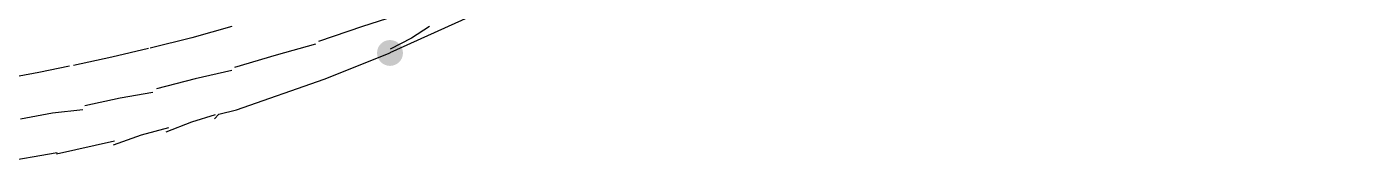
# Model space of a CAD drawing. Header units: millimetres. Extents: x 9 to 367, y 9 to 251.
# Drawn here: x 169.17 to 181.98, y 27.05 to 28.36 of the extents above; entities that cross this region are included whole.
import ezdxf

# ---------------------------------------------------------------- set-up
doc = ezdxf.new("R2010")
doc.units = ezdxf.units.MM
doc.layers.add('图层 1', color=7, linetype='Continuous')

msp = doc.modelspace()

# ---------------------------------------------------------------- hatches: boundary and pattern name
at = {"layer": '图层 1'}
h = msp.add_hatch(color=7, dxfattribs=at)
edge = h.paths.add_edge_path()
edge.add_arc((172.677667, 28.109228), 0.12506, 0, 360)

# ---------------------------------------------------------------- linework, layer by layer
at = {"layer": '图层 1', "color": 7, "lineweight": 25}
for points in [[(221.445561, 50.165071), (172.677561, 28.109051)], [(172.804596, 28.490263), (172.411469, 28.36388), (171.987916, 28.221093)], [(171.153737, 28.363474), (170.767534, 28.256583), (170.364926, 28.154983)], [(173.058702, 28.363474), (172.886194, 28.250762), (172.677702, 28.146516)], [(171.957965, 28.193965), (171.580448, 28.088043), (171.178326, 27.968892)], [(170.349298, 28.151596), (169.99383, 28.068517), (169.625398, 27.988613)], [(171.026596, 27.516667), (171.195929, 27.559), (172.042596, 27.855333), (172.677596, 28.109333)], [(169.587227, 27.982439), (169.28988, 27.921585), (168.963164, 27.860731)], [(171.153737, 27.940071), (170.799196, 27.859196), (170.424546, 27.762976)], [(170.391667, 27.728192), (170.076019, 27.6736), (169.734442, 27.59837)], [(169.714369, 27.559035), (169.422754, 27.526977), (169.114999, 27.469782)], [(170.518631, 27.347157), (170.766811, 27.445273), (170.994881, 27.516138)], [(170.984404, 27.474298), (171.026737, 27.516631)], [(170.010631, 27.220404), (170.281256, 27.317815), (170.543679, 27.389032)], [(168.909929, 27.050894), (169.468729, 27.147908)], [(169.460298, 27.135631), (170.019804, 27.26122)]]:
    msp.add_lwpolyline(points, dxfattribs=at)

doc.saveas('drawing.dxf')
